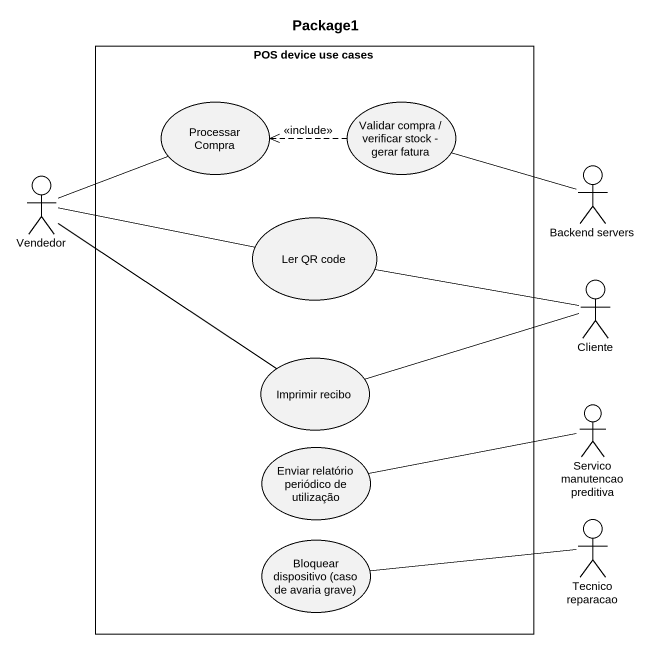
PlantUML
@startuml
title Package1
rectangle "POS device use cases" as POS_device_use_cases {
  usecase "Processar Compra" as Processar_Compra
  usecase "Validar compra / verificar stock - gerar fatura" as Validar_compra_verificar
  usecase "Ler QR code" as Ler_QR_code
  usecase "Imprimir recibo" as Imprimir_recibo
  usecase "Enviar relatório periódico de utilização" as Enviar_relatório_periódico
  usecase "Bloquear dispositivo (caso de avaria grave)" as Bloquear_dispositivo_caso
}
actor Vendedor
actor "Backend servers" as Backend_servers
actor Cliente
actor "Servico manutencao preditiva" as Servico_manutencao_preditiva
actor "Tecnico reparacao" as Tecnico_reparacao
Validar_compra_verificar .left.> Processar_Compra : <<include>>
Validar_compra_verificar -right- Backend_servers
Vendedor -right- Processar_Compra
Ler_QR_code -left- Vendedor
Ler_QR_code -right- Cliente
Cliente -left- Imprimir_recibo
Imprimir_recibo -up- Vendedor
Enviar_relatório_periódico -right- Servico_manutencao_preditiva
Bloquear_dispositivo_caso -right- Tecnico_reparacao
@enduml
